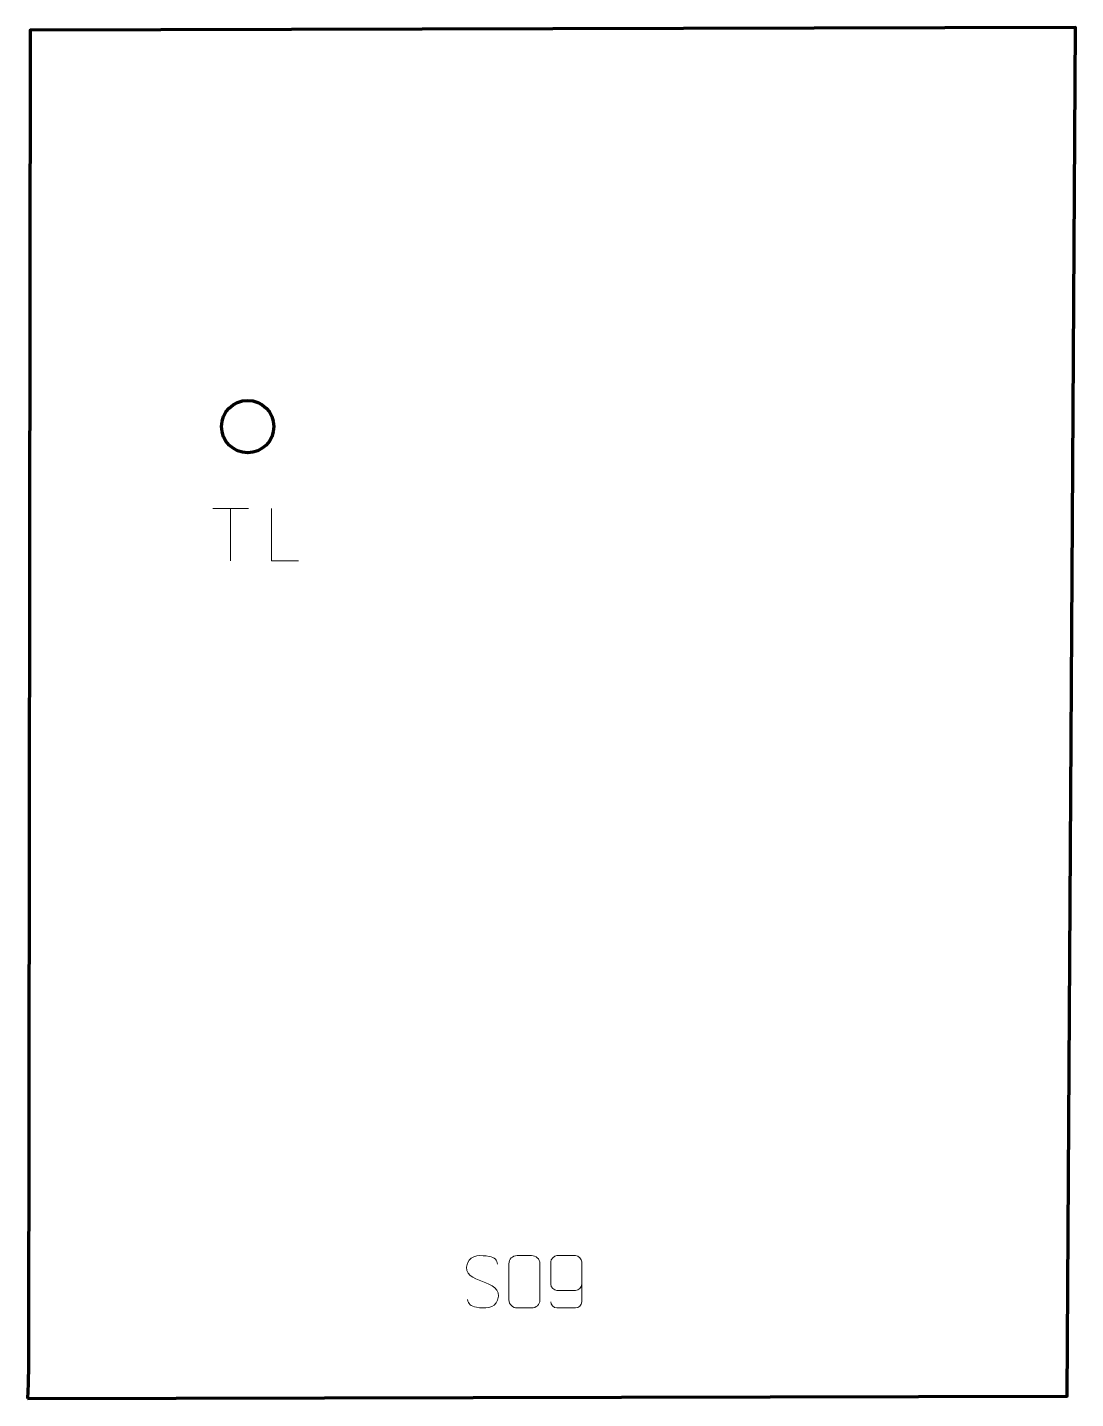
# Model space of a CAD drawing. Header units: millimetres. Extents: x 1162 to 1663, y 263 to 917.
import ezdxf

# ---------------------------------------------------------------- set-up
doc = ezdxf.new("R2010")
doc.units = ezdxf.units.MM
doc.header["$MEASUREMENT"] = 0
doc.layers.add('layer 1', color=7, linetype='Continuous')

msp = doc.modelspace()

# ---------------------------------------------------------------- linework, layer by layer
at = {"layer": 'layer 1', "color": 142, "lineweight": 200}
msp.add_ellipse((1267.4029, 726.7045), major_axis=(0, 12.5047), ratio=1, dxfattribs=at)
at = {"layer": 'layer 1', "color": 242, "lineweight": 158}
msp.add_open_spline([(1162.1888, 262.6983), (1162.1888, 262.6983), (1162.4943, 269.6918), (1162.4943, 269.6918), (1162.4943, 269.6918), (1162.4943, 269.6918), (1162.7588, 278.8676), (1162.7588, 278.8676), (1162.7588, 278.8676), (1162.7588, 278.8676), (1163.5105, 915.9151), (1163.5105, 915.9151), (1163.5105, 915.9151), (1163.5105, 915.9151), (1662.8741, 917.2428), (1662.8741, 917.2428), (1662.8741, 917.2428), (1662.8741, 917.2428), (1658.9254, 263.7752), (1658.9254, 263.7752), (1658.9254, 263.7752), (1658.9254, 263.7752), (1162.1888, 262.6983), (1162.1888, 262.6983)], degree=3, knots=[0, 0, 0, 0, 0.14285714, 0.14285714, 0.14285714, 0.14285714, 0.28571429, 0.28571429, 0.28571429, 0.28571429, 0.42857143, 0.42857143, 0.42857143, 0.42857143, 0.57142857, 0.57142857, 0.57142857, 0.57142857, 0.71428571, 0.71428571, 0.71428571, 0.71428571, 1, 1, 1, 1], dxfattribs=at)
at = {"layer": 'layer 1', "color": 250, "lineweight": 9}
for points in [[(1250.7662, 687.5778), (1250.7662, 687.5778), (1267.7534, 687.5778), (1267.7534, 687.5778)], [(1259.26, 662.6478), (1259.26, 662.6478), (1259.26, 687.6013), (1259.26, 687.6013)]]:
    msp.add_open_spline(points, degree=3, dxfattribs=at)
for points, knots in [([(1291.7558, 662.6477), (1291.7558, 662.6477), (1278.8067, 662.6477), (1278.8067, 662.6477), (1278.8067, 662.6477), (1278.8067, 662.6477), (1278.8067, 687.6013), (1278.8067, 687.6013)], [0, 0, 0, 0, 0.33333333, 0.33333333, 0.33333333, 0.33333333, 1, 1, 1, 1]), ([(1379.5922, 318.6233), (1375.3439, 320.0937), (1370.4358, 321.8895), (1372.4409, 327.4098), (1372.4409, 327.4098), (1373.9444, 331.5497), (1379.158, 331.1612), (1382.7616, 330.5601), (1382.7616, 330.5601), (1385.6222, 330.0829), (1386.4869, 328.8697), (1386.7975, 326.7856)], [0, 0, 0, 0, 0.25, 0.25, 0.25, 0.25, 0.5, 0.5, 0.5, 0.5, 1, 1, 1, 1]), ([(1396.0671, 330.9259), (1398.3928, 330.9259), (1400.7189, 330.9259), (1403.045, 330.9259), (1403.045, 330.9259), (1404.9916, 330.9615), (1406.983, 329.4699), (1407.0097, 327.0323), (1407.0097, 327.0323), (1407.0093, 321.2854), (1407.0093, 315.5381), (1407.0097, 309.7904), (1407.0097, 309.7904), (1406.8699, 307.467), (1405.1927, 305.9874), (1403.045, 305.9766), (1403.045, 305.9766), (1400.7131, 305.977), (1398.3812, 305.977), (1396.0497, 305.9766), (1396.0497, 305.9766), (1394.1247, 305.8712), (1392.1526, 307.7557), (1392.1638, 309.773), (1392.1638, 309.773), (1392.1641, 315.5431), (1392.1641, 321.3128), (1392.1638, 327.0821), (1392.1638, 327.0821), (1392.168, 329.2202), (1393.9147, 330.9394), (1396.0671, 330.9259)], [0, 0, 0, 0, 0.11111111, 0.11111111, 0.11111111, 0.11111111, 0.22222222, 0.22222222, 0.22222222, 0.22222222, 0.33333333, 0.33333333, 0.33333333, 0.33333333, 0.44444444, 0.44444444, 0.44444444, 0.44444444, 0.55555556, 0.55555556, 0.55555556, 0.55555556, 0.66666667, 0.66666667, 0.66666667, 0.66666667, 0.77777778, 0.77777778, 0.77777778, 0.77777778, 1, 1, 1, 1]), ([(1412.1568, 308.9087), (1412.1809, 307.5692), (1413.5371, 305.9159), (1415.109, 305.9503), (1415.109, 305.9503), (1418.0938, 305.9506), (1421.079, 305.9506), (1424.0644, 305.9503), (1424.0644, 305.9503), (1425.2835, 305.9353), (1427.0117, 307.3729), (1427.0167, 308.9087), (1427.0167, 308.9087), (1427.0164, 315.2691), (1427.0164, 321.6299), (1427.0167, 327.9907), (1427.0167, 327.9907), (1427.012, 329.1536), (1425.2835, 330.9247), (1424.0644, 330.9491), (1424.0644, 330.9491), (1421.079, 330.9488), (1418.0938, 330.9488), (1415.109, 330.9491), (1415.109, 330.9491), (1413.8309, 330.9053), (1412.1612, 329.2908), (1412.1568, 327.9907), (1412.1568, 327.9907), (1412.1568, 324.4073), (1412.1568, 320.8243), (1412.1568, 317.2415), (1412.1568, 317.2415), (1412.1953, 315.7633), (1413.778, 314.3304), (1415.109, 314.3325), (1415.109, 314.3325), (1418.0938, 314.3322), (1421.079, 314.3322), (1424.0644, 314.3325), (1424.0644, 314.3325), (1425.3939, 314.3275), (1427.0369, 315.8347), (1426.9952, 317.2633)], [0, 0, 0, 0, 0.08333333, 0.08333333, 0.08333333, 0.08333333, 0.16666667, 0.16666667, 0.16666667, 0.16666667, 0.25, 0.25, 0.25, 0.25, 0.33333333, 0.33333333, 0.33333333, 0.33333333, 0.41666667, 0.41666667, 0.41666667, 0.41666667, 0.5, 0.5, 0.5, 0.5, 0.58333333, 0.58333333, 0.58333333, 0.58333333, 0.66666667, 0.66666667, 0.66666667, 0.66666667, 0.75, 0.75, 0.75, 0.75, 0.83333333, 0.83333333, 0.83333333, 0.83333333, 1, 1, 1, 1]), ([(1379.5922, 318.6232), (1383.6108, 316.9765), (1388.6403, 315.0882), (1386.8063, 309.7279), (1386.8063, 309.7279), (1385.3465, 305.4615), (1380.4357, 305.7182), (1376.7096, 306.2729), (1376.7096, 306.2729), (1373.9596, 306.6827), (1372.7387, 307.8962), (1372.3607, 310.0084)], [0, 0, 0, 0, 0.25, 0.25, 0.25, 0.25, 0.5, 0.5, 0.5, 0.5, 1, 1, 1, 1])]:
    msp.add_open_spline(points, degree=3, knots=knots, dxfattribs=at)

doc.saveas('drawing.dxf')
